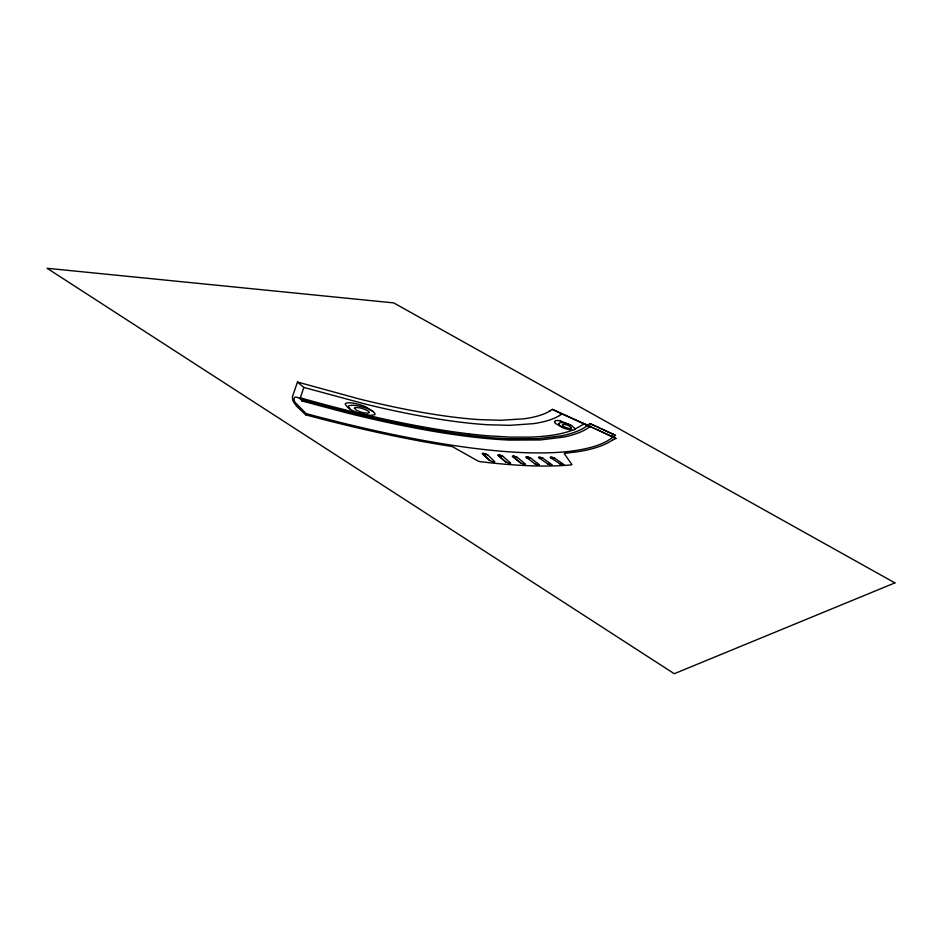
<?xml version="1.0" encoding="UTF-8"?>
<svg xmlns="http://www.w3.org/2000/svg" width="942" height="942" viewBox="0 0 942 942"><rect width="100%" height="100%" fill="white"/><g stroke="black" fill="none" stroke-linecap="round" stroke-linejoin="round"><path stroke-width="1.41" d="M554.52 421.686L554.897 422.793A9.585 2.214 23.3 0 0 555.556 423.523L564.67 428.528L572.041 430.223A17.745 4.074 23.3 0 0 574.279 429.799L574.867 429.116A13.989 3.215 23.3 0 0 574.655 428.269L571.523 425.525L565.023 423.029M558.736 423.77L558.983 424.701A9.891 2.284 23.4 0 0 559.56 425.431L562.739 427.633M521.044 463.24L512.919 456.646A5.334 1.413 23.1 0 1 513.26 456.517L513.567 456.47A4.934 1.307 23.1 0 1 514.167 456.481L517.299 457.459L514.214 456.187A4.934 1.307 23.1 0 0 512.907 456.069A5.311 1.413 23.1 0 0 512.26 456.234L520.384 462.828M549.963 410.947A376.294 79.128 19.9 0 1 523.776 418.825L500.732 420.285L479.337 419.614A334.104 71.51 20.1 0 1 454.327 417.224A341.569 72.828 20.1 0 1 359.738 399.102L297.484 382.028L292.361 396.912L292.703 399.844A79.234 22.208 21.2 0 0 293.633 402.034L296.624 406.214L305.714 414.833A472.248 99.616 19.7 0 0 449.864 446.131A8.372 2.32 22.3 0 1 452.537 446.708L478.383 461.227A8.337 2.296 22.6 0 0 480.62 461.698L481.021 461.757A475.039 102.572 19.7 0 0 570.616 464.948L571.276 464.877A10.044 2.543 23.5 0 0 571.888 464.512L564.282 453.655A10.127 2.52 23.6 0 1 564.882 453.29L577.069 451.842A522.08 108.259 19.4 0 0 612.747 439.89M480.491 436.652A407.721 86.629 19.9 0 1 346.468 411.572L302.464 399.797L300.286 397.83L303.854 387.433L297.484 382.028M586.572 424.983L589.986 426.585A459.649 95.907 19.6 0 1 564.058 437.017L540.496 439.949L509.916 440.091A407.427 86.794 19.9 0 1 491.865 438.948A413.997 87.9 19.9 0 1 346.644 412.867L302.052 401.009L302.464 399.797M305.714 414.833L306.126 413.632L295.152 402.493A52.728 14.825 20.9 0 1 294.234 400.432C292.562 394.215 300.816 398.042 302.052 401.009M613.254 437.194L615.467 435.31L600.619 428.469M615.467 435.31L613.207 434.321L611.028 436.158L601.691 431.766M589.798 423.535L587.69 425.278L552.342 409.37L549.975 410.947M611.028 436.158L615.915 438.454L612.818 439.926M586.207 424.807L585.241 424.347A32.711 7.147 23.5 0 1 584.24 423.865L574.785 429.234M559.536 415.528L561.927 413.903L589.986 426.585M513.26 456.517L513.567 456.47A4.851 1.283 23.1 0 1 514.167 456.481L514.403 456.517M560.007 420.803L570.299 424.901M500.485 455.469L502.804 456.281M303.854 387.433L367.168 404.554A352.002 75.16 20.1 0 0 462.993 422.487A345.514 74.029 20.1 0 0 488.262 424.771L509.858 425.325L533.113 423.688A389.823 81.989 19.9 0 0 559.524 415.516M589.986 423.629L596.533 426.549M590.493 423.865L593.177 425.066M585.936 424.536L583.451 423.453L584.24 423.865M597.569 429.882L615.915 438.454M586.419 424.76L589.986 426.373M594.096 425.49L595.038 425.914M597.876 427.209L599.336 427.821M595.98 426.349L598.405 427.397M598.806 427.633L601.161 428.657M588.291 425.548L591.352 426.997M590.163 426.408L595.744 428.987M602.315 429.246L613.207 434.321M592.753 427.644L593.472 427.974M597.581 429.846L594.873 428.622M596.922 429.576L600.949 431.412M552.342 409.37L561.927 413.903M487.45 454.762L485.095 453.914A5.063 1.378 22.7 0 0 483.646 453.726A5.593 1.519 22.8 0 0 482.846 453.856L489.875 460.591M559.489 463.641L562.445 464.83A4.686 1.201 23.5 0 0 563.575 464.877A5.099 1.307 23.5 0 0 564.058 464.653L554.814 458.354M547.561 463.864L550.54 465.03A4.851 1.26 23.4 0 0 551.682 465.089A5.122 1.331 23.4 0 0 552.189 464.877L543.298 458.495M534.573 463.617L537.576 464.842A4.875 1.283 23.3 0 0 538.789 464.912A5.228 1.378 23.3 0 0 539.366 464.724L530.888 458.248M520.585 462.969L523.634 464.229A4.922 1.307 23.1 0 0 524.906 464.335A5.358 1.425 23.1 0 0 525.554 464.171L517.535 457.612M551.388 458.577L550.799 457.706A5.016 1.272 23.4 0 1 551.258 457.471A4.792 1.225 23.4 0 1 552.365 457.506L554.673 458.259L551.682 457.117A4.792 1.225 23.4 0 0 550.446 457.117A4.993 1.272 23.4 0 0 550.116 457.317L560.172 464.029M502.957 456.375L499.825 455.057A4.969 1.331 22.9 0 0 498.459 454.904A5.44 1.46 22.9 0 0 497.729 455.057L505.336 461.721M505.571 461.886L508.656 463.193A5.028 1.354 23 0 0 509.999 463.334A5.475 1.472 23 0 0 510.717 463.181L503.216 456.564M539.578 458.601L539.095 457.741A5.11 1.319 23.3 0 1 539.613 457.529A4.828 1.248 23.3 0 1 540.779 457.588L543.122 458.377L540.096 457.188A4.816 1.248 23.3 0 0 538.93 457.129A5.099 1.319 23.3 0 0 538.412 457.341L548.091 464.171M489.475 460.344L492.595 461.698A5.075 1.389 22.8 0 0 494.02 461.874A5.628 1.531 22.8 0 0 494.809 461.745L487.897 455.068M487.673 454.904L484.447 453.491A5.04 1.366 22.7 0 0 482.999 453.314A5.581 1.519 22.7 0 0 482.198 453.432L489.228 460.167M526.719 458.13L526.472 457.388A5.216 1.366 23.2 0 1 527.061 457.2A4.863 1.272 23.2 0 1 528.297 457.294L530.676 458.118L527.626 456.882A4.851 1.272 23.2 0 0 526.39 456.799A5.205 1.354 23.2 0 0 525.801 456.988L535.068 463.911M373.385 411.642L365.284 406.603A13.2 3.603 21.2 0 0 361.646 405.213L357.795 404.083A21.018 5.758 21.2 0 0 347.869 402.823L345.961 403.211A13.023 3.556 21.1 0 0 345.172 404.059C349.376 411.207 359.22 413.361 366.897 415.01A22.949 6.229 21.1 0 0 370.288 415.351L374.563 414.774A11.834 3.226 21.2 0 0 375.116 414.033L373.703 411.889L368.581 409.052A13.282 3.627 21.2 0 0 364.919 407.662L361.045 406.532A21.478 5.911 21.2 0 0 351.46 405.26L349.117 405.684A13.141 3.603 21.1 0 0 348.328 406.544L349.753 408.769M505.995 462.145L498.389 455.469A5.464 1.46 22.9 0 1 499.119 455.316A4.981 1.331 22.9 0 1 500.485 455.469M554.732 421.769A16.179 3.721 23.4 0 1 559.972 420.768M469.422 433.897A402.281 85.51 19.9 0 1 300.274 397.818M587.514 425.478A452.819 94.565 19.6 0 1 561.773 435.769L538.377 438.642L508.056 438.725A401.445 85.569 19.9 0 1 480.514 436.664M559.018 423.888A16.144 3.709 23.4 0 1 564.953 422.982M469.469 433.921A395.416 84.344 19.9 0 0 486.696 435.699L509.893 437.1L529.969 437.123A429.01 90.161 19.7 0 0 572.312 430.211M612.959 437.135A517.7 107.329 19.4 0 1 590.952 447.368C570.84 452.655 549.857 453.232 529.18 452.819A461.639 97.721 19.7 0 1 306.115 413.597M571.335 427.939L571.087 428.257A9.597 2.202 23.3 0 1 569.18 428.516L564.411 427.02L562.409 425.066A9.349 2.155 23.4 0 1 562.668 424.536L563.316 424.336A9.573 2.202 23.4 0 1 564.293 424.324L568.438 425.419L571.217 427.468A7.771 1.79 23.3 0 1 571.335 427.939M354.439 408.192L356.147 410.123L360.927 412.09A9.726 2.661 21.1 0 0 362.588 412.537L364.201 412.879A12.658 3.45 21.1 0 0 367.015 413.161L368.981 412.832A6.359 1.731 21.2 0 0 369.264 412.113L367.144 410.335L361.858 408.369A11.469 3.144 21.2 0 0 359.691 407.862L357.159 407.545A11.422 3.132 21.2 0 0 355.711 407.603L354.439 408.192M894.9 582.886L674.26 673.718L47.1 268.282L393.709 302.9L894.9 582.886"/></g></svg>
